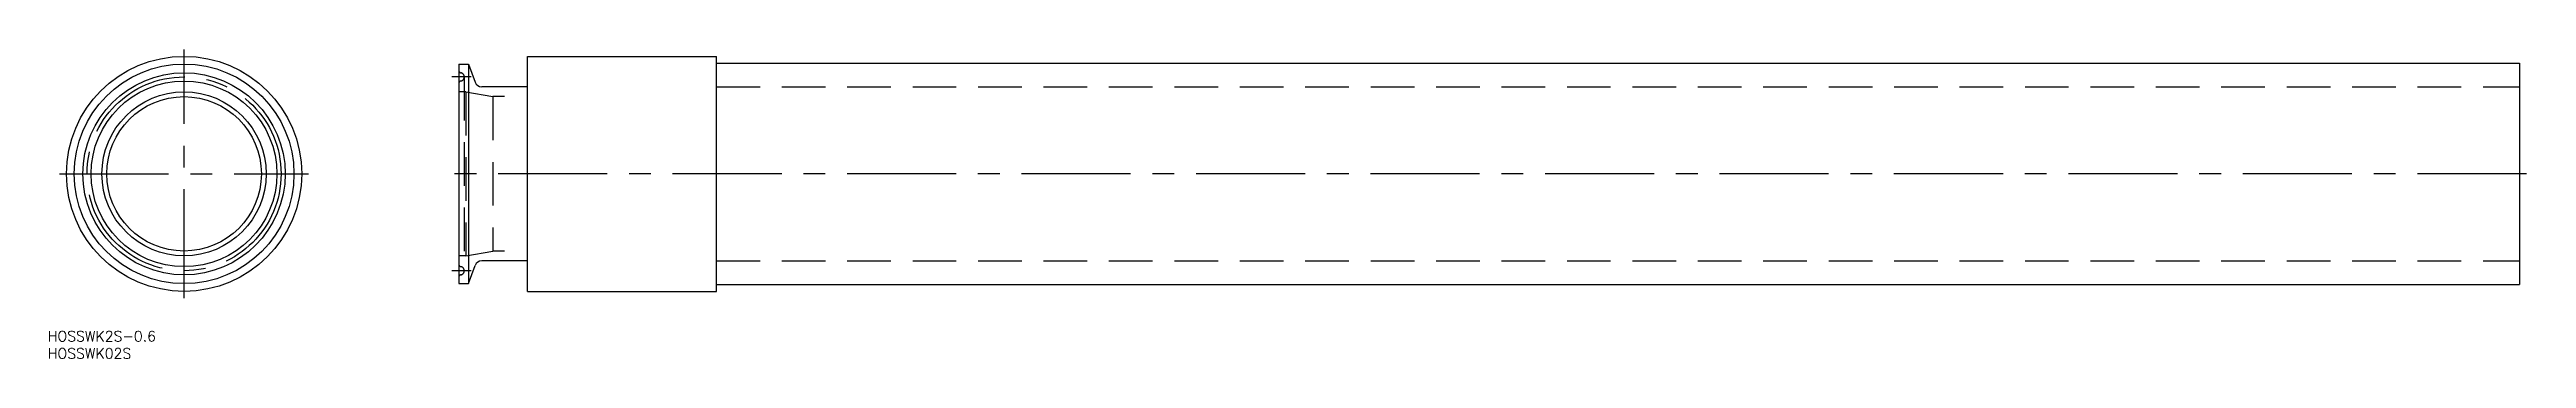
# Model space of a CAD drawing. Extents: x -39 to 682, y -54 to 36.
import ezdxf

# ---------------------------------------------------------------- set-up
doc = ezdxf.new("R2010")
doc.units = 0
doc.linetypes.add('CENTER', pattern=[50.8, 31.75, -6.35, 6.35, -6.35])
doc.linetypes.add('DASHED', pattern=[19.05, 12.7, -6.35])
doc.layers.get('0').update_dxf_attribs({"linetype": 'CONTINUOUS'})
doc.layers.add('CENTER', color=1, linetype='CONTINUOUS')
doc.styles.get("Standard").update_dxf_attribs({"font": 'txt.shx', "height": 3, "bigfont": 'bigfont.shx'})

msp = doc.modelspace()

# ---------------------------------------------------------------- linework, layer by layer
at = {"color": 7, "linetype": 'CONTINUOUS'}
for p, q in [((80, 32), (80, -32)), ((80, 32), (82.85, 32)), ((82.85, 32), (82.85, -32)), ((82.85, 32), (84.77, 26.72)), ((100, 34.25), (155, 34.25)), ((100, -34.25), (100, 34.25)), ((155, -34.25), (155, 34.25)), ((155, 32.25), (680, 32.25)), ((680, 32.25), (680, -32.25)), ((100, 25.4), (86.65, 25.4)), ((82.85, -32), (84.77, -26.72)), ((100, -25.4), (86.65, -25.4)), ((80, -32), (82.85, -32)), ((100, -34.25), (155, -34.25)), ((155, -32.25), (680, -32.25))]:
    msp.add_line(p, q, dxfattribs=at)
at = {"color": 3, "linetype": 'DASHED'}
for p, q in [((82, 23.9), (80, 23.9)), ((81.6, 28.25), (81.6, -28.25)), ((82, 23.9), (82, -23.9)), ((82, 23.9), (89.94, 22.5)), ((93.33, 22.5), (89.94, 22.5)), ((89.94, 22.5), (89.94, -22.5)), ((155, 25.4), (680, 25.4)), ((82, -23.9), (80, -23.9)), ((82, -23.9), (89.94, -22.5)), ((93.33, -22.5), (89.94, -22.5)), ((155, -25.4), (680, -25.4))]:
    msp.add_line(p, q, dxfattribs=at)
at = {"color": 7, "linetype": 'CONTINUOUS'}
for radius in [34.25, 32, 29.45, 27.05, 23.9, 22.5]:
    msp.add_circle((0, 0), radius, dxfattribs=at)
at = {"color": 3, "linetype": 'DASHED'}
for centre, radius, start, end in [((80.8, 30.21), 0.8, 180, 258.46304), ((80.4, 28.25), 1.2, 281.53696, 78.46304), ((80.8, 26.29), 0.8, 101.53696, 180), ((80.8, -26.29), 0.8, 180, 258.46304), ((80.4, -28.25), 1.2, 281.53696, 78.46304), ((80.8, -30.21), 0.8, 101.53696, 180)]:
    msp.add_arc(centre, radius, start, end, dxfattribs=at)
at = {"color": 7, "linetype": 'CONTINUOUS'}
for centre, start, end in [((86.65, 27.4), 200, 270), ((86.65, -27.4), 90, 160)]:
    msp.add_arc(centre, 2, start, end, dxfattribs=at)
at = {"layer": 'CENTER', "color": 1, "linetype": 'CENTER'}
for p, q in [((0, -36.25), (0, 36.25)), ((83.6, 28.25), (78, 28.25)), ((-36.25, 0), (36.25, 0)), ((682, 0), (78, 0)), ((83.6, -28.25), (78, -28.25))]:
    msp.add_line(p, q, dxfattribs=at)
msp.add_circle((0, 0), 28.25, dxfattribs=at)

# ---------------------------------------------------------------- texts
at = {"color": 7, "linetype": 'CONTINUOUS'}
for s, p in [('HOSSWK2S-0.6', (-39.68, -48.83)), ('HOSSWK02S', (-39.68, -53.83))]:
    msp.add_text(s, height=3, dxfattribs=at).set_placement(p)

doc.saveas('drawing.dxf')
